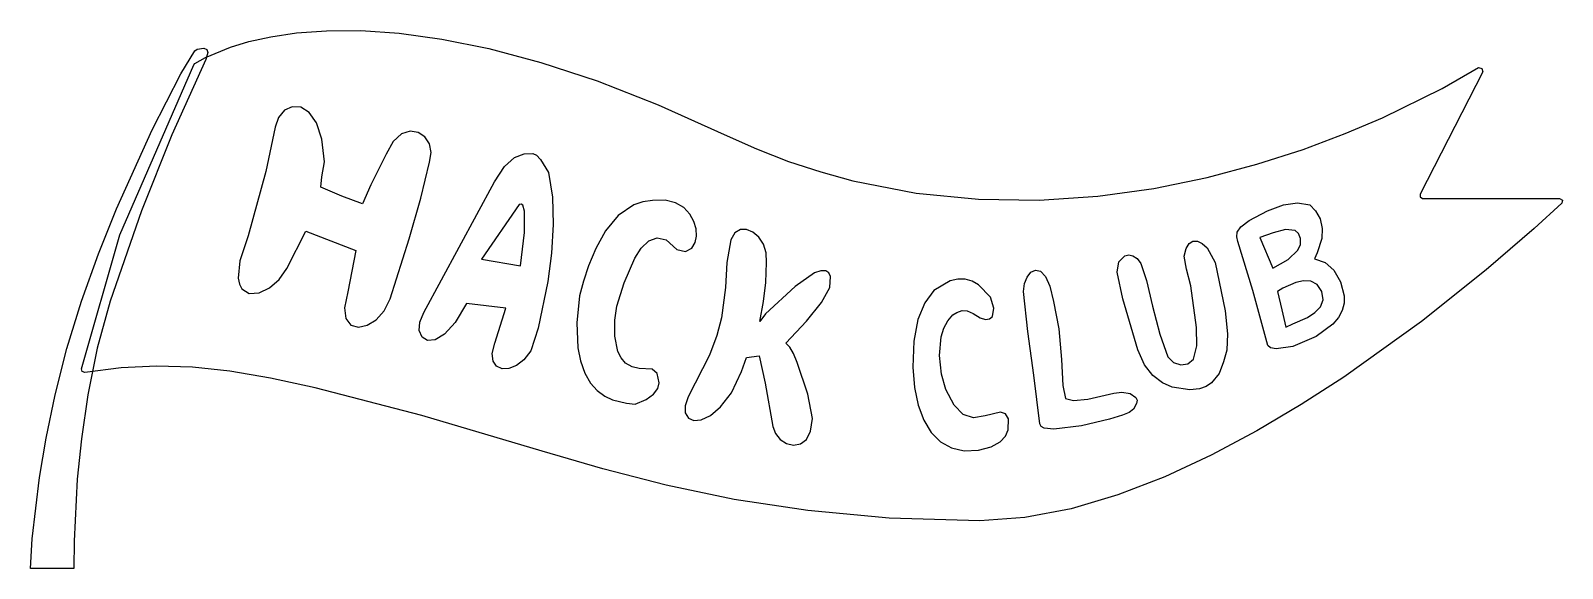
# Model space of a CAD drawing. Extents: x 0 to 139, y 0 to 49.
import ezdxf

# ---------------------------------------------------------------- set-up
doc = ezdxf.new("R2010")
doc.units = 0

msp = doc.modelspace()

# ---------------------------------------------------------------- linework, layer by layer
at = {"layer": 'Layer 1', "color": 7}
for points in [[(14.788099, 45.570825), (14.870173, 45.673483), (15.850861, 46.234817), (18.120727, 47.174344), (19.761457, 47.665996), (21.75131, 48.108276), (24.099227, 48.45321), (26.814151, 48.652825), (29.905024, 48.659148), (33.380789, 48.424205), (37.250388, 47.900022), (41.522764, 47.038627), (46.206859, 45.792045), (51.311615, 44.112303), (56.845976, 41.951428), (62.818883, 39.261446), (65.74476, 37.952209), (68.667389, 36.824759), (71.581999, 35.870583), (74.483812, 35.08117), (80.229953, 33.962582), (85.867614, 33.400893), (91.358597, 33.328005), (96.664705, 33.675817), (101.747739, 34.376231), (106.569501, 35.361146), (111.091794, 36.562462), (115.276419, 37.912081), (119.085178, 39.341902), (122.479874, 40.783826), (127.874281, 43.431583), (131.154058, 45.310555), (131.462661, 45.23829), (131.555166, 44.931989), (125.871394, 33.868187), (125.878769, 33.611525), (126.100258, 33.483589), (138.504703, 33.480467), (138.760455, 33.326469), (138.70605, 33.046842), (136.208814, 30.761936), (131.85419, 27.013982), (125.986252, 22.347817), (118.949075, 17.308284), (115.099546, 14.818766), (111.086735, 12.440221), (106.953651, 10.240754), (102.743305, 8.28847), (98.498704, 6.651473), (94.26286, 5.397869), (90.07878, 4.595763), (85.989475, 4.31326), (77.773254, 4.553803), (70.401824, 5.222843), (63.724118, 6.241498), (57.58907, 7.530887), (51.845612, 9.012128), (46.34268, 10.606338), (35.454122, 13.81814), (25.782686, 16.336151), (21.733702, 17.213975), (18.061186, 17.835237), (14.654124, 18.19811), (11.4015, 18.300763), (8.192297, 18.141367), (4.915502, 17.718093), (4.672235, 17.802958), (4.613454, 18.052526), (8.069782, 30.189239), (14.788099, 45.570825)], [(14.88917, 46.840196), (15.091097, 46.989747), (15.681781, 47.089986), (15.958419, 46.952432), (16.046992, 46.684691), (15.877017, 46.036438), (12.802411, 39.231909), (10.033965, 32.3464), (7.204913, 24.189158), (6.041836, 19.911315), (5.189848, 15.704196), (4.600862, 11.711611), (4.226793, 8.07737), (3.931063, 2.459156), (3.917972, 0.000028), (0.002603, 0.000028), (0.148876, 2.656874), (0.81659, 8.207743), (1.415758, 11.771375), (2.229011, 15.702038), (3.284258, 19.880907), (4.609406, 24.189158), (6.154831, 28.463711), (7.795677, 32.54695), (11.02396, 39.697443), (13.614907, 44.756553), (14.88917, 46.840196), (14.88917, 46.840196)], [(22.14057, 39.922057), (21.318213, 35.923395), (19.695638, 30.105896), (18.941824, 27.837651), (18.799885, 26.261783), (18.916045, 25.710015), (19.134384, 25.303171), (19.809882, 24.886692), (20.690939, 24.937225), (21.642118, 25.379649), (22.527979, 26.138842), (23.213084, 27.139682), (24.943086, 30.506765), (29.458936, 28.775467), (28.72366, 25.017621), (28.435319, 23.590062), (28.567552, 22.59999), (29.020204, 22.021472), (29.693125, 21.828575), (30.486162, 21.995366), (31.299164, 22.49591), (32.031979, 23.304275), (32.584455, 24.394528), (34.297927, 29.824403), (35.363407, 33.513115), (36.120342, 36.773255), (36.29787, 37.640647), (36.139206, 38.420925), (35.717135, 39.0463), (35.104442, 39.448986), (34.373916, 39.561196), (33.598341, 39.315143), (32.850504, 38.64304), (32.203191, 37.477099), (30.825838, 34.701077), (30.060862, 32.981913), (28.191567, 33.689213), (26.288993, 34.50861), (26.392488, 35.444691), (26.620225, 36.782965), (26.381942, 38.846529), (25.890967, 40.322278), (25.227693, 41.265381), (24.472512, 41.731005), (23.705817, 41.774317), (23.008, 41.450485), (22.459453, 40.814676), (22.14057, 39.922057), (22.14057, 39.922057)], [(42.037741, 34.987928), (42.923751, 36.369076), (43.825958, 37.168869), (44.696664, 37.520091), (45.488168, 37.555521), (45.829744, 37.387805), (46.201483, 36.990951), (46.927499, 35.832318), (47.291404, 33.602542), (47.350088, 31.107305), (47.175633, 28.509691), (46.840121, 25.972788), (45.974256, 21.733457), (45.329153, 19.693999), (44.693736, 18.881769), (44.005602, 18.34377), (43.32326, 18.071137), (42.705218, 18.055007), (42.209983, 18.286513), (41.896065, 18.756792), (41.82197, 19.45698), (42.046207, 20.378211), (43.059825, 23.559848), (39.489013, 23.958574), (38.457284, 22.261996), (37.49538, 21.200637), (36.646585, 20.684722), (35.954184, 20.624478), (35.46146, 20.930129), (35.211698, 21.511903), (35.248181, 22.280023), (35.614195, 23.144717), (42.037741, 34.987928), (42.037741, 34.987928)], [(60.215387, 29.496058), (60.32095, 30.055969), (60.280528, 30.711118), (60.082627, 31.401512), (59.715755, 32.067157), (59.168416, 32.648059), (58.429117, 33.084225), (57.486363, 33.315661), (56.328662, 33.282373), (55.446848, 33.17971), (54.637955, 32.901704), (53.230085, 31.920095), (52.087359, 30.538414), (51.192081, 28.957523), (50.526556, 27.378288), (50.073089, 26.001573), (49.73155, 24.659164), (49.484925, 22.225198), (49.586554, 19.953894), (49.813161, 18.779581), (50.202508, 17.665177), (50.711028, 16.762516), (51.329433, 16.082631), (52.011437, 15.592887), (52.710754, 15.260646), (53.976189, 14.938128), (54.755452, 14.853982), (55.76892, 15.265505), (56.434578, 15.749195), (56.809501, 16.266959), (56.950763, 16.780709), (56.760611, 17.643799), (56.320725, 18.033741), (55.136947, 18.085797), (54.505954, 18.235998), (53.902965, 18.580369), (53.48406, 19.043628), (53.191481, 19.624787), (52.915839, 21.007538), (52.937109, 22.462088), (53.11636, 23.721905), (53.766366, 25.842393), (54.72271, 28.072503), (55.317851, 28.984806), (55.992088, 29.631885), (56.746258, 29.916193), (57.581198, 29.740189), (58.548811, 28.844836), (59.330092, 28.67518), (59.895473, 28.976996), (60.215387, 29.496058), (60.215387, 29.496058)], [(40.857436, 27.98177), (44.377448, 27.380982), (44.728848, 30.398372), (44.738542, 32.334898), (44.576601, 32.874849), (44.438273, 32.970837), (44.25574, 32.925345), (40.857436, 27.98177)], [(110.391436, 31.476833), (112.043137, 32.364393), (113.494068, 32.898004), (114.763033, 33.072845), (115.868833, 32.884097), (116.411724, 32.367924), (116.805589, 31.626484), (117.007962, 30.758465), (116.976378, 29.862559), (116.547852, 28.558317), (116.307247, 28.01651), (117.274472, 27.690207), (118.066327, 26.972763), (118.647046, 25.940986), (118.980858, 24.671678), (118.988442, 23.996506), (118.816701, 23.337735), (118.471551, 22.701746), (117.958907, 22.094921), (116.454802, 20.994293), (114.351714, 20.086905), (112.837803, 19.871237), (112.313999, 19.950244), (112.090059, 20.161782), (110.709233, 25.144958), (109.354006, 29.581042), (109.282668, 29.987738), (109.313525, 30.429014), (109.62398, 30.920252), (110.391436, 31.476833), (110.391436, 31.476833)], [(63.438801, 29.716773), (63.075769, 27.683845), (62.955673, 25.401686), (62.593087, 22.673614), (62.169164, 21.080897), (61.502583, 19.302945), (59.579329, 15.516498), (59.294658, 14.720417), (59.309653, 14.062445), (59.584799, 13.593627), (60.080582, 13.365008), (60.757488, 13.427633), (61.576005, 13.832547), (62.496617, 14.630795), (63.479812, 15.873421), (64.402115, 17.821347), (64.839239, 19.091014), (66.001023, 19.221454), (66.537697, 16.749058), (67.24959, 12.841564), (67.472667, 12.19401), (67.905789, 11.666543), (68.475784, 11.304608), (69.109476, 11.153657), (69.733694, 11.259135), (70.275262, 11.666493), (70.661008, 12.421178), (70.817757, 13.568638), (70.397433, 15.761899), (69.453831, 18.623496), (69.123466, 19.430044), (68.787789, 20.027353), (68.407141, 20.388794), (70.275461, 22.379662), (71.633321, 24.045519), (72.404725, 25.42701), (72.466915, 26.402571), (72.319321, 26.739718), (72.034475, 26.929828), (71.598778, 26.937942), (70.998636, 26.729098), (69.250632, 25.520699), (66.588034, 23.02872), (66.065581, 22.342422), (66.396442, 24.147321), (66.609622, 25.873127), (66.676503, 27.676442), (66.639143, 28.55106), (66.380051, 29.325323), (65.957613, 29.960897), (65.430218, 30.41945), (64.856253, 30.662647), (64.294103, 30.652156), (63.802157, 30.349642), (63.438801, 29.716773), (63.438801, 29.716773)], [(111.363778, 29.930795), (112.538262, 27.180243), (113.919981, 27.94327), (114.799033, 28.790007), (115.038246, 29.298458), (115.049684, 29.851737), (114.858814, 30.315613), (114.551226, 30.583945), (113.665121, 30.665638), (112.549821, 30.360145), (111.363778, 29.930795), (111.363778, 29.930795)], [(98.436253, 26.814563), (98.585809, 27.742156), (99.128071, 28.292176), (99.482441, 28.371987), (99.858155, 28.293075), (100.229603, 28.033996), (100.571173, 27.573307), (101.077027, 26.062499), (101.640651, 23.72383), (102.280723, 21.203085), (103.01592, 19.146048), (103.543445, 18.631554), (104.183558, 18.406902), (104.820347, 18.494739), (105.337901, 18.917713), (105.638752, 20.123151), (105.626395, 21.780798), (105.113799, 25.552052), (104.696651, 27.088115), (104.508698, 28.240797), (104.66879, 28.932673), (104.940427, 29.383612), (105.295202, 29.605064), (105.704712, 29.608483), (106.140552, 29.40532), (106.574318, 29.007027), (107.322009, 27.670859), (108.22546, 23.309648), (108.437586, 21.233556), (108.353618, 19.741889), (108.075119, 18.681146), (107.659947, 17.641463), (106.977778, 16.777943), (106.495843, 16.460714), (105.898287, 16.245689), (105.017181, 16.166765), (103.424205, 16.404273), (102.531461, 16.79313), (101.665584, 17.442824), (100.894851, 18.413929), (100.28754, 19.767024), (98.935455, 24.401953), (98.436253, 26.814563), (98.436253, 26.814563)], [(89.95822, 25.066039), (90.040418, 25.767022), (90.274194, 26.362452), (90.620379, 26.788737), (91.039802, 26.982285), (91.493295, 26.879503), (91.941687, 26.416798), (92.345809, 25.530578), (92.666492, 24.15725), (93.144552, 21.66477), (93.37392, 18.895421), (93.517862, 16.560551), (93.73964, 15.371507), (94.484512, 15.194017), (95.777095, 15.317631), (98.134628, 15.856487), (98.862426, 15.949517), (99.61163, 15.812732), (100.135955, 15.46347), (100.236824, 15.214578), (100.189115, 14.91907), (99.895313, 14.404286), (99.514693, 14.107957), (98.928377, 13.869733), (97.722359, 13.505485), (95.2135, 12.907577), (92.68698, 12.59026), (91.818716, 12.697525), (91.553616, 12.845762), (91.427979, 13.067782), (90.88426, 17.481556), (90.328768, 21.432309), (89.95822, 25.066039), (89.95822, 25.066039)], [(81.819647, 25.143747), (80.992697, 24.032058), (80.373734, 22.511266), (80.000486, 20.571612), (79.910681, 18.203338), (80.065742, 16.378726), (80.399394, 14.775285), (80.906326, 13.408902), (81.581225, 12.295465), (82.41878, 11.45086), (83.413681, 10.890975), (84.560616, 10.631698), (85.854273, 10.688917), (87.018486, 10.996359), (87.819844, 11.441205), (88.317171, 11.969809), (88.569292, 12.528529), (88.573211, 13.521745), (88.302195, 13.991706), (87.847112, 14.136797), (86.473662, 13.808615), (85.419981, 13.622274), (84.487272, 13.930786), (83.658098, 14.772797), (82.915021, 16.186951), (82.52044, 17.575942), (82.342827, 19.250459), (82.492386, 20.949631), (82.724296, 21.726942), (83.079327, 22.412589), (83.553129, 22.927967), (83.901121, 23.147813), (84.39836, 23.320853), (84.846906, 23.294719), (85.377759, 23.057193), (86.012849, 22.675431), (86.511712, 22.527043), (86.879879, 22.57644), (87.122882, 22.788033), (87.255521, 23.555454), (86.95388, 24.544599), (85.879822, 25.66175), (85.285984, 25.994579), (84.656638, 26.168325), (83.993558, 26.176553), (83.298517, 26.012824), (81.819647, 25.143747), (81.819647, 25.143747)], [(112.941487, 25.059504), (113.34028, 23.39027), (113.714069, 21.835534), (114.341565, 22.126638), (115.672149, 22.715176), (116.330302, 23.142464), (116.83927, 23.669887), (117.090735, 24.306036), (116.976378, 25.059504), (116.547612, 25.683406), (115.970656, 25.976258), (115.308807, 26.014456), (114.625359, 25.874397), (113.446849, 25.365089), (112.941487, 25.059504), (112.941487, 25.059504)]]:
    msp.add_lwpolyline(points, dxfattribs=at)

doc.saveas('drawing.dxf')
